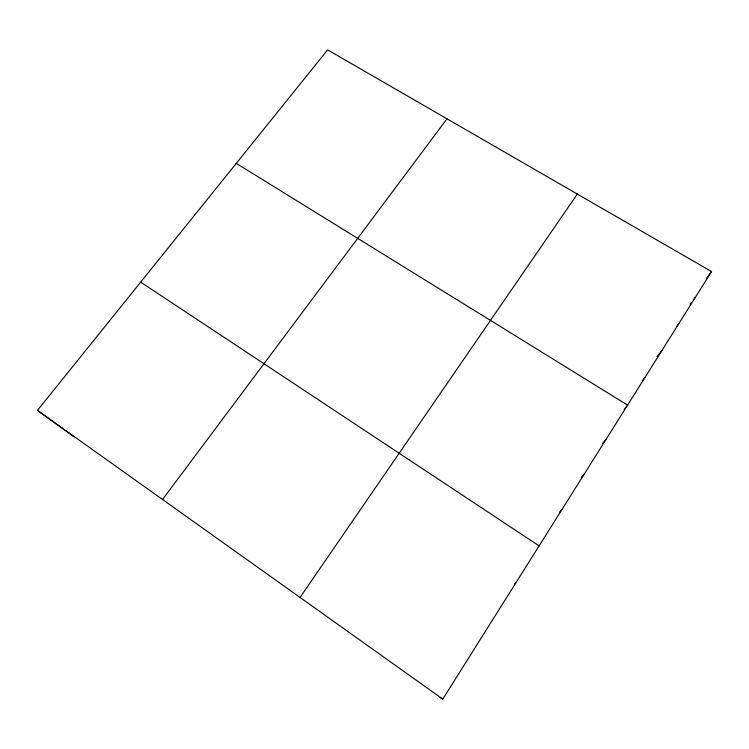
<?xml version="1.0" encoding="UTF-8"?>
<svg xmlns="http://www.w3.org/2000/svg" width="749" height="749" viewBox="0 0 749 749"><rect width="100%" height="100%" fill="white"/><g stroke="black" fill="none" stroke-linecap="round" stroke-linejoin="round"><path stroke-width="1.12" d="M438.867 696.729L442.781 699.117L711.55 271.559L327.613 49.883L37.45 410.396L74.179 436.92M300.049 597.449L577.32 194.066M162.533 499.489L447.003 118.819M706.738 277.963L711.55 271.559M690.054 304.319L691.364 302.587M693.331 300.003L695.306 297.409M676.75 326.33L678.791 323.68M657.051 356.721L662.004 350.382M642.277 380.876L644.945 377.524M624.142 409.375L626.904 405.977M602.608 443.464L606.147 439.232M581.346 477.385L584.267 474.051M559.672 512.026L561.919 509.592M514.179 584.37L515.789 582.975M236.272 163.357L627.596 405.125M140.69 282.12L539.102 545.899M37.45 410.396L442.781 699.117"/></g></svg>
